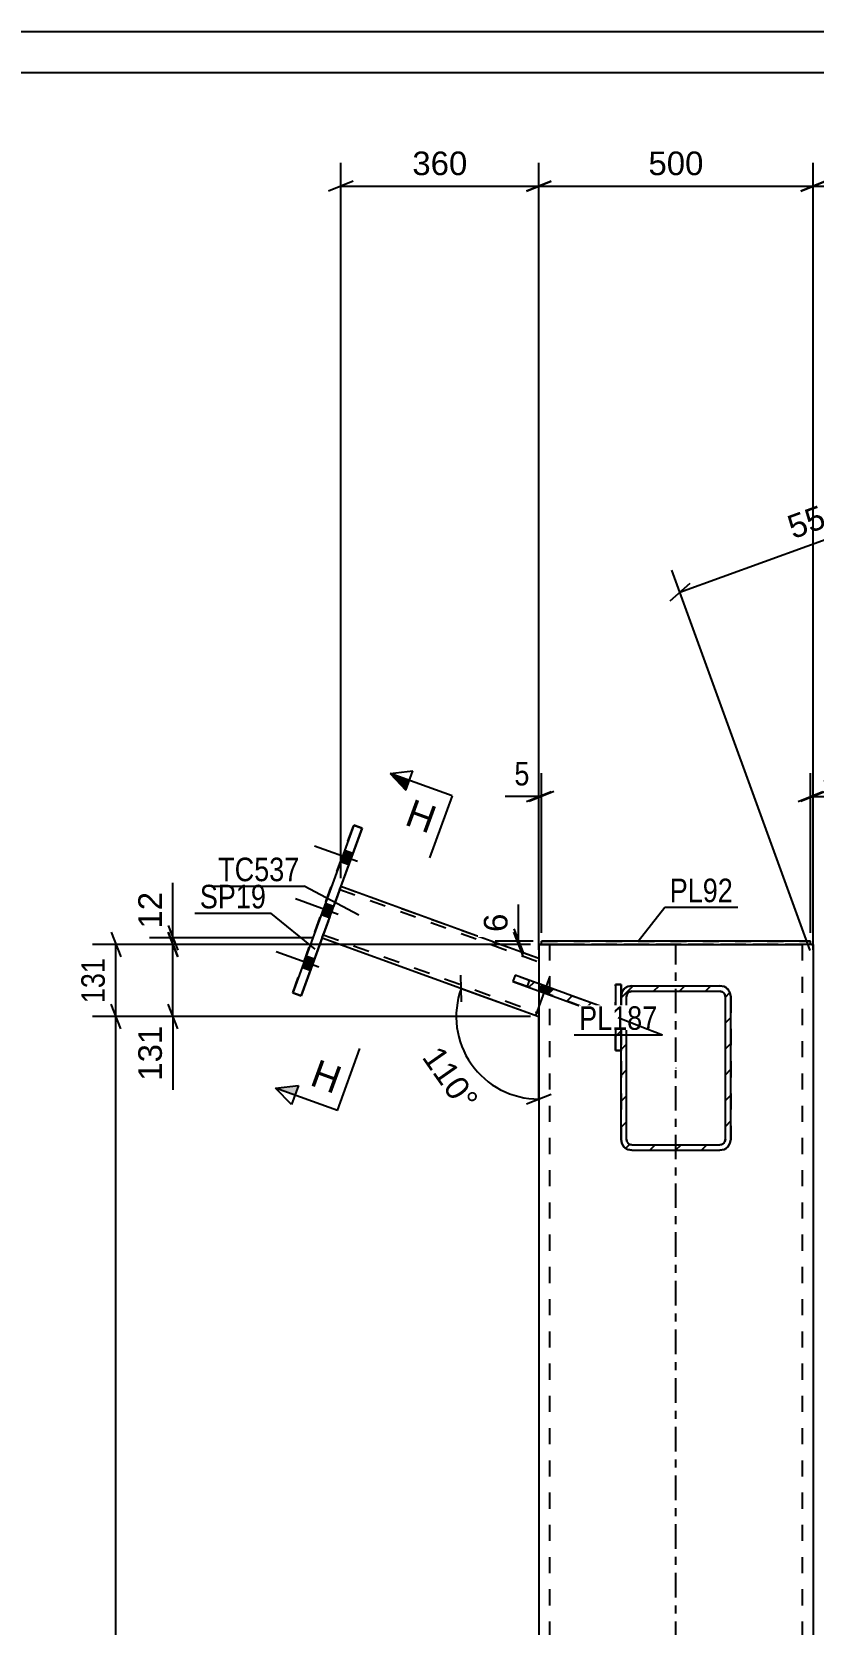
# Model space of a CAD drawing. Header units: millimetres. Extents: x 0 to 841, y 0 to 594.
# Drawn here: x 261.5 to 356.4, y 400.4 to 594 of the extents above; entities that cross this region are included whole.
import ezdxf

# ---------------------------------------------------------------- set-up
doc = ezdxf.new("R2010")
doc.units = ezdxf.units.MM
doc.linetypes.add('DXK_LINE_DOT2', pattern=[3.9198, 1.9599, -1.9599])
doc.linetypes.add('DXK_LINE_DOT3', pattern=[5.9187, 2.979, -0.9799, 0.9799, -0.9799])
doc.styles.add('Arial', font='ARIAL.TTF', dxfattribs={"height": 0.2})
doc.styles.add('Arial Narrow', font='ARIALN.TTF', dxfattribs={"height": 0.2})

# ---------------------------------------------------------------- blocks, each defined once
blk = doc.blocks.new('Unknown-284933746-1132')
at = {"color": 5, "linetype": 'Continuous'}
for p, q in [((841, 594), (0, 594)), ((836, 589), (5, 589))]:
    blk.add_line(p, q, dxfattribs=at)
blk = doc.blocks.new('Bolt-284933746-2727 - 2704')
at = {"linetype": 'Continuous'}
blk.add_hatch(color=1, dxfattribs=at).paths.add_polyline_path([(324.52, 477.73), (323.39, 478.14), (323.12, 477.39), (324.24, 476.98)])
at = {"color": 1, "linetype": 'Continuous'}
for p, q in [((324.41, 479.19), (322.7, 474.49)), ((323.39, 478.14), (323.12, 477.39)), ((324.52, 477.73), (324.24, 476.98))]:
    blk.add_line(p, q, dxfattribs=at)
blk = doc.blocks.new('Part-284933746-2786 - 2704')
at = {"linetype": 'Continuous'}
h = blk.add_hatch(dxfattribs=at)
h.set_pattern_fill('', scale=0.7, style=0, pattern_type=0)
h.set_pattern_definition([(45, (346.281, 477.2108), (-1.57154, 1.57154), [])])
h.paths.add_polyline_path([(346.38, 476.7), (346.28, 477.21), (345.99, 477.64), (345.56, 477.93), (345.05, 478.03), (334.38, 478.03), (333.87, 477.93), (333.44, 477.64), (333.15, 477.21), (333.05, 476.7), (333.05, 459.37), (333.15, 458.86), (333.44, 458.42), (333.87, 458.14), (334.38, 458.03), (345.05, 458.03), (345.56, 458.14), (345.99, 458.42), (346.28, 458.86), (346.38, 459.37)])
h.paths.add_polyline_path([(345.67, 459.11), (345.52, 458.9), (345.3, 458.75), (345.05, 458.7), (334.38, 458.7), (334.13, 458.75), (333.91, 458.9), (333.77, 459.11), (333.72, 459.37), (333.72, 476.7), (333.77, 476.96), (333.91, 477.17), (334.13, 477.32), (334.38, 477.37), (345.05, 477.37), (345.3, 477.32), (345.52, 477.17), (345.67, 476.96), (345.72, 476.7), (345.72, 459.37)])
at = {"color": 7, "linetype": 'DXK_LINE_DOT2'}
for p, q in [((333.05, 476.7), (333.15, 477.21)), ((333.05, 476.7), (333.05, 476.7)), ((333.05, 476.7), (333.05, 459.36)), ((333.77, 476.95), (333.72, 476.7)), ((333.72, 476.7), (333.72, 476.7)), ((333.72, 459.36), (333.72, 476.7)), ((333.87, 477.93), (334.38, 478.03)), ((334.38, 478.03), (345.05, 478.03)), ((334.38, 478.03), (334.38, 478.03)), ((345.05, 478.03), (345.05, 478.03)), ((345.05, 478.03), (345.56, 477.93)), ((345.72, 476.7), (345.67, 476.95)), ((345.72, 476.7), (345.72, 476.7)), ((345.72, 459.36), (345.72, 476.7)), ((346.28, 477.21), (346.38, 476.7)), ((346.38, 476.7), (346.38, 459.36)), ((333.15, 458.86), (333.05, 459.36)), ((333.72, 459.36), (333.72, 459.37)), ((333.72, 459.36), (333.77, 459.11)), ((345.67, 459.11), (345.72, 459.36)), ((345.72, 459.36), (345.72, 459.37)), ((346.38, 459.36), (346.28, 458.86)), ((334.13, 458.75), (334.38, 458.7)), ((334.38, 458.7), (334.38, 458.7)), ((334.38, 458.7), (345.05, 458.7)), ((345.05, 458.7), (345.3, 458.75)), ((345.05, 458.7), (345.05, 458.7))]:
    blk.add_line(p, q, dxfattribs=at)
at = {"color": 2, "linetype": 'Continuous'}
for p, q in [((333.15, 477.21), (333.05, 476.7)), ((333.05, 459.37), (333.05, 476.7)), ((333.72, 476.7), (333.77, 476.96)), ((333.72, 459.37), (333.72, 476.7)), ((334.38, 478.03), (333.87, 477.93)), ((333.91, 477.17), (333.91, 477.17)), ((334.13, 477.32), (334.38, 477.37)), ((334.38, 477.36), (334.13, 477.31)), ((334.38, 478.03), (345.05, 478.03)), ((334.38, 477.36), (334.38, 477.37)), ((334.38, 477.37), (345.05, 477.37)), ((334.38, 477.36), (345.05, 477.36)), ((345.56, 477.93), (345.05, 478.03)), ((345.05, 477.36), (345.05, 477.37)), ((345.05, 477.37), (345.3, 477.32)), ((345.3, 477.31), (345.05, 477.36)), ((345.52, 477.17), (345.52, 477.17)), ((345.67, 476.96), (345.72, 476.7)), ((345.72, 459.37), (345.72, 476.7)), ((346.38, 476.7), (346.28, 477.21)), ((346.38, 459.37), (346.38, 476.7)), ((333.05, 459.37), (333.15, 458.86)), ((333.15, 458.85), (333.15, 458.86)), ((333.77, 459.11), (333.72, 459.37)), ((345.72, 459.37), (345.67, 459.11)), ((346.28, 458.86), (346.38, 459.37)), ((346.28, 458.86), (346.28, 458.85)), ((333.44, 458.42), (333.44, 458.42)), ((333.87, 458.14), (334.38, 458.03)), ((334.38, 458.03), (333.87, 458.13)), ((334.38, 458.7), (334.13, 458.75)), ((334.38, 458.7), (345.05, 458.7)), ((334.38, 458.03), (345.05, 458.03)), ((334.38, 458.03), (334.38, 458.03)), ((334.38, 458.03), (345.05, 458.03)), ((345.3, 458.75), (345.05, 458.7)), ((345.05, 458.03), (345.56, 458.14)), ((345.56, 458.13), (345.05, 458.03)), ((345.05, 458.03), (345.05, 458.03)), ((345.99, 458.42), (345.99, 458.42))]:
    blk.add_line(p, q, dxfattribs=at)
at = {"color": 7, "linetype": 'DXK_LINE_DOT3'}
blk.add_line((339.72, 468.04), (339.72, 468.03), dxfattribs=at)
at = {"color": 7, "linetype": 'DXK_LINE_DOT2'}
for centre, radius, start, end in [((334.38, 476.7), 1.33, 112.5, 157.5), ((345.05, 476.7), 1.33, 22.5, 67.5), ((334.38, 459.36), 0.667, 202.5, 247.5), ((345.05, 459.36), 0.667, 292.5, 337.5)]:
    blk.add_arc(centre, radius, start, end, dxfattribs=at)
at = {"color": 2, "linetype": 'Continuous'}
for centre, radius, start, end in [((334.38, 476.7), 1.33, 112.5, 157.5), ((334.38, 476.7), 0.667, 112.5, 157.5), ((334.38, 476.7), 0.667, 112.5, 157.5), ((345.05, 476.7), 0.667, 22.5, 67.5), ((345.05, 476.7), 0.667, 22.5, 67.5), ((345.05, 476.7), 1.33, 22.5, 67.5), ((334.38, 459.37), 1.33, 202.5, 247.5), ((334.38, 459.36), 1.33, 202.5, 247.5), ((334.38, 459.37), 0.667, 202.5, 247.5), ((345.05, 459.37), 0.667, 292.5, 337.5), ((345.05, 459.37), 1.33, 292.5, 337.5), ((345.05, 459.36), 1.33, 292.5, 337.5)]:
    blk.add_arc(centre, radius, start, end, dxfattribs=at)
blk = doc.blocks.new('Part-284933746-2732 - 2704')
at = {"linetype": 'Continuous'}
h = blk.add_hatch(dxfattribs=at)
h.set_pattern_fill('', scale=0.7, style=0, pattern_type=0)
h.set_pattern_definition([(45, (332.3825, 478.1673), (-1.57154, 1.57154), [])])
h.paths.add_polyline_path([(333.05, 478.17), (332.38, 478.17), (332.38, 470.17), (333.05, 470.17)])
at = {"color": 7, "linetype": 'DXK_LINE_DOT2'}
for p, q in [((332.38, 478.17), (332.38, 478.17)), ((332.38, 478.17), (333.05, 478.17)), ((332.38, 470.17), (332.38, 478.17)), ((333.05, 478.17), (333.05, 470.17)), ((332.38, 470.17), (332.38, 470.17)), ((333.05, 470.17), (333.05, 470.17))]:
    blk.add_line(p, q, dxfattribs=at)
at = {"color": 2, "linetype": 'Continuous'}
for p, q in [((333.05, 478.17), (332.38, 478.17)), ((332.38, 478.17), (332.38, 470.17)), ((333.05, 470.17), (333.05, 478.17)), ((333.05, 470.17), (332.38, 470.17)), ((332.38, 470.17), (333.05, 470.17))]:
    blk.add_line(p, q, dxfattribs=at)
blk = doc.blocks.new('Part-284933746-2733 - 2704')
at = {"linetype": 'Continuous'}
h = blk.add_hatch(dxfattribs=at)
h.set_pattern_fill('', scale=0.7, style=0, pattern_type=0)
h.set_pattern_definition([(45, (320.1851, 479.3077), (-1.57154, 1.57154), [])])
h.paths.add_polyline_path([(332.42, 474.86), (320.19, 479.31), (319.91, 478.56), (332.14, 474.1)])
at = {"color": 2, "linetype": 'Continuous'}
for p, q in [((320.19, 479.31), (319.91, 478.56)), ((319.91, 478.56), (332.14, 474.1)), ((332.42, 474.86), (320.19, 479.31)), ((332.14, 474.1), (332.42, 474.86)), ((332.42, 474.86), (332.42, 474.85)), ((332.14, 474.1), (332.14, 474.1))]:
    blk.add_line(p, q, dxfattribs=at)
at = {"color": 7, "linetype": 'DXK_LINE_DOT2'}
for p, q in [((321.64, 477.93), (319.91, 478.56)), ((321.91, 478.68), (320.19, 479.31)), ((321.91, 478.68), (321.64, 477.93)), ((332.42, 474.85), (321.91, 478.68)), ((332.14, 474.1), (321.64, 477.93)), ((332.42, 474.85), (332.14, 474.1))]:
    blk.add_line(p, q, dxfattribs=at)
blk = doc.blocks.new('Bolt-284933746-2854 - 2704')
at = {"linetype": 'Continuous'}
for points in [[(299.47, 494.47), (298.96, 493.09), (299.97, 492.73), (300.47, 494.1)], [(299.47, 494.47), (298.96, 493.09), (299.97, 492.72), (300.47, 494.1)], [(299.47, 494.47), (298.96, 493.09), (299.97, 492.72), (300.47, 494.1)], [(297.13, 488.05), (296.63, 486.67), (297.63, 486.3), (298.13, 487.68)], [(297.13, 488.04), (296.63, 486.67), (297.63, 486.3), (298.13, 487.68)], [(294.79, 481.63), (294.29, 480.25), (295.29, 479.88), (295.79, 481.26)], [(294.79, 481.62), (294.29, 480.25), (295.29, 479.88), (295.79, 481.26)], [(294.79, 481.62), (294.29, 480.25), (295.29, 479.88), (295.79, 481.26)]]:
    blk.add_hatch(color=1, dxfattribs=at).paths.add_polyline_path(points)
at = {"color": 1, "linetype": 'Continuous'}
for p, q in [((301.03, 493.12), (295.83, 495.01)), ((301.03, 493.12), (295.83, 495.01)), ((301.03, 493.12), (295.83, 495.01)), ((300.47, 494.1), (299.47, 494.47)), ((300.47, 494.1), (299.47, 494.47)), ((300.47, 494.1), (299.47, 494.47)), ((299.97, 492.73), (298.96, 493.09)), ((299.97, 492.72), (298.96, 493.09)), ((299.97, 492.72), (298.96, 493.09)), ((298.7, 486.7), (293.5, 488.59)), ((298.7, 486.69), (293.5, 488.59)), ((298.13, 487.68), (297.13, 488.05)), ((298.13, 487.68), (297.13, 488.04)), ((297.63, 486.3), (296.63, 486.67)), ((297.63, 486.3), (296.63, 486.67)), ((296.36, 480.28), (291.16, 482.17)), ((296.36, 480.27), (291.16, 482.17)), ((296.36, 480.27), (291.16, 482.17)), ((295.29, 479.88), (294.29, 480.25)), ((295.29, 479.88), (294.29, 480.25)), ((295.29, 479.88), (294.29, 480.25)), ((295.79, 481.26), (294.79, 481.63)), ((295.79, 481.26), (294.79, 481.62)), ((295.79, 481.26), (294.79, 481.62))]:
    blk.add_line(p, q, dxfattribs=at)
blk = doc.blocks.new('Part-284933746-2784 - 2704')
at = {"color": 2, "linetype": 'Continuous'}
for p, q in [((356.05, 483.45), (323.38, 483.45)), ((323.38, 483.05), (323.38, 483.45)), ((323.38, 483.05), (324.5, 483.05)), ((356.05, 483.05), (354.93, 483.05)), ((356.05, 483.05), (356.05, 483.45))]:
    blk.add_line(p, q, dxfattribs=at)
at = {"color": 7, "linetype": 'DXK_LINE_DOT2'}
for p, q in [((323.38, 483.44), (356.05, 483.44)), ((323.38, 483.04), (323.38, 483.05)), ((323.38, 483.04), (323.38, 483.05)), ((356.05, 483.04), (323.38, 483.04)), ((354.93, 483.05), (324.5, 483.05)), ((356.05, 483.04), (356.05, 483.05)), ((356.05, 483.05), (356.05, 483.04))]:
    blk.add_line(p, q, dxfattribs=at)
blk = doc.blocks.new('Part-284933746-2830 - 2704')
at = {"color": 7, "linetype": 'DXK_LINE_DOT2'}
for p, q in [((333.15, 477.2), (333.05, 476.69)), ((333.05, 476.69), (333.05, 459.36)), ((333.72, 476.69), (333.77, 476.95)), ((333.72, 476.69), (333.72, 476.69)), ((333.72, 459.36), (333.72, 476.69)), ((334.38, 478.03), (333.87, 477.92)), ((333.91, 477.16), (333.91, 477.16)), ((334.13, 477.31), (334.38, 477.36)), ((334.38, 478.03), (345.05, 478.03)), ((334.38, 478.02), (334.38, 478.03)), ((334.38, 477.36), (334.38, 477.36)), ((334.38, 477.36), (345.05, 477.36)), ((345.05, 478.02), (345.05, 478.03)), ((345.56, 477.92), (345.05, 478.03)), ((345.05, 477.36), (345.05, 477.36)), ((345.05, 477.36), (345.3, 477.31)), ((345.52, 477.16), (345.52, 477.16)), ((345.67, 476.95), (345.72, 476.69)), ((345.72, 476.69), (345.72, 476.69)), ((345.72, 459.36), (345.72, 476.69)), ((346.38, 476.69), (346.28, 477.2)), ((346.38, 476.69), (346.38, 459.36)), ((333.05, 459.36), (333.15, 458.85)), ((333.72, 459.36), (333.72, 459.36)), ((333.77, 459.1), (333.72, 459.36)), ((345.72, 459.36), (345.67, 459.1)), ((345.72, 459.36), (345.72, 459.36)), ((346.28, 458.85), (346.38, 459.36)), ((333.44, 458.42), (333.44, 458.41)), ((333.87, 458.13), (334.38, 458.03)), ((334.38, 458.69), (334.13, 458.74)), ((334.38, 458.69), (334.38, 458.69)), ((334.38, 458.69), (345.05, 458.69)), ((334.38, 458.03), (345.05, 458.03)), ((334.38, 458.02), (334.38, 458.03)), ((345.3, 458.74), (345.05, 458.69)), ((345.05, 458.69), (345.05, 458.69)), ((345.05, 458.03), (345.56, 458.13)), ((345.05, 458.02), (345.05, 458.03)), ((345.99, 458.41), (345.99, 458.42))]:
    blk.add_line(p, q, dxfattribs=at)
at = {"color": 7, "linetype": 'DXK_LINE_DOT3'}
blk.add_line((339.72, 468.03), (339.72, 468.02), dxfattribs=at)
at = {"color": 7, "linetype": 'DXK_LINE_DOT2'}
for centre, radius, start, end in [((334.38, 476.69), 1.33, 112.5, 157.5), ((334.38, 476.69), 0.667, 112.5, 157.5), ((345.05, 476.69), 0.667, 22.5, 67.5), ((345.05, 476.69), 1.33, 22.5, 67.5), ((334.38, 459.36), 1.33, 202.5, 247.5), ((334.38, 459.36), 0.667, 202.5, 247.5), ((345.05, 459.36), 0.667, 292.5, 337.5), ((345.05, 459.36), 1.33, 292.5, 337.5)]:
    blk.add_arc(centre, radius, start, end, dxfattribs=at)
blk = doc.blocks.new('Part-284933746-2847 - 2704')
at = {"color": 2, "linetype": 'Continuous'}
for p, q in [((323.05, 483.05), (323.05, 478.26)), ((323.05, 483.05), (323.25, 483.05)), ((323.25, 483.05), (323.38, 483.05)), ((324.5, 483.05), (324.7, 483.05)), ((324.7, 483.05), (325.72, 483.05)), ((325.72, 483.05), (353.72, 483.05)), ((353.72, 483.05), (354.74, 483.05)), ((354.93, 483.05), (354.74, 483.05)), ((356.18, 483.05), (356.05, 483.05)), ((356.18, 483.05), (356.38, 483.05)), ((356.38, 483.05), (356.38, 232.02)), ((323.05, 477.41), (323.05, 232.02))]:
    blk.add_line(p, q, dxfattribs=at)
at = {"color": 7, "linetype": 'DXK_LINE_DOT2'}
for p, q in [((323.25, 483.04), (323.05, 483.04)), ((323.83, 483.04), (323.25, 483.04)), ((323.38, 483.05), (323.83, 483.05)), ((323.83, 483.05), (324.5, 483.05)), ((324.7, 483.04), (323.83, 483.04)), ((324.38, 483.05), (324.38, 232.02)), ((324.48, 483.05), (324.38, 483.05)), ((324.38, 483.04), (324.48, 483.04)), ((324.77, 483.05), (324.48, 483.05)), ((324.48, 483.04), (324.77, 483.04)), ((325.72, 483.04), (324.7, 483.04)), ((325.21, 483.05), (324.77, 483.05)), ((324.77, 483.04), (325.21, 483.04)), ((325.72, 483.05), (325.21, 483.05)), ((325.21, 483.04), (325.72, 483.04)), ((325.72, 483.05), (353.72, 483.05)), ((325.72, 483.04), (353.72, 483.04)), ((325.72, 483.04), (353.72, 483.04)), ((354.23, 483.05), (353.72, 483.05)), ((353.72, 483.04), (354.23, 483.04)), ((354.74, 483.04), (353.72, 483.04)), ((354.66, 483.05), (354.23, 483.05)), ((354.23, 483.04), (354.66, 483.04)), ((354.95, 483.05), (354.66, 483.05)), ((354.66, 483.04), (354.95, 483.04)), ((355.6, 483.04), (354.74, 483.04)), ((355.6, 483.05), (354.93, 483.05)), ((355.05, 483.05), (354.95, 483.05)), ((354.95, 483.04), (355.05, 483.04)), ((355.05, 483.05), (355.05, 232.02)), ((356.05, 483.05), (355.6, 483.05)), ((356.18, 483.04), (355.6, 483.04)), ((356.38, 483.04), (356.18, 483.04)), ((323.05, 478.26), (323.05, 477.41))]:
    blk.add_line(p, q, dxfattribs=at)
at = {"color": 7, "linetype": 'DXK_LINE_DOT3'}
blk.add_line((339.72, 232.02), (339.72, 483.05), dxfattribs=at)
blk = doc.blocks.new('Part-284933746-2869 - 2704')
at = {"color": 2, "linetype": 'Continuous'}
for p, q in [((300.58, 497.54), (293.17, 477.18)), ((301.59, 497.17), (300.58, 497.54)), ((294.18, 476.81), (301.59, 497.17)), ((301.59, 497.17), (299.02, 490.12)), ((301.58, 497.17), (301.59, 497.17)), ((301.59, 497.17), (301.59, 497.17)), ((296.74, 483.86), (294.18, 476.81)), ((293.17, 477.17), (293.17, 477.18)), ((293.17, 477.17), (293.17, 477.18)), ((293.17, 477.18), (294.18, 476.81)), ((294.18, 476.81), (293.17, 477.17)), ((294.18, 476.81), (294.18, 476.81))]:
    blk.add_line(p, q, dxfattribs=at)
at = {"color": 7, "linetype": 'DXK_LINE_DOT2'}
for p, q in [((293.17, 477.18), (300.58, 497.54)), ((300.58, 497.54), (301.58, 497.17)), ((300.58, 497.54), (300.58, 497.54)), ((299.02, 490.12), (296.74, 483.86))]:
    blk.add_line(p, q, dxfattribs=at)
blk = doc.blocks.new('Part-284933746-2949 - 2704')
at = {"color": 7, "linetype": 'DXK_LINE_DOT2'}
for p, q in [((298.94, 489.9), (298.85, 489.66)), ((298.85, 489.66), (298.94, 489.9)), ((299, 490.07), (298.94, 489.9)), ((298.94, 489.9), (299, 490.07)), ((299.02, 490.12), (299, 490.07)), ((299, 490.07), (299.02, 490.12)), ((299.02, 490.12), (299.02, 490.12)), ((299.02, 490.12), (323.05, 481.38)), ((298.85, 489.66), (296.89, 484.26)), ((298.85, 489.66), (296.91, 484.32)), ((298.84, 489.64), (296.92, 484.35)), ((298.8, 489.52), (296.92, 484.35)), ((298.84, 489.64), (298.8, 489.52)), ((298.84, 489.64), (298.87, 489.72)), ((298.87, 489.72), (298.84, 489.64)), ((298.87, 489.72), (298.88, 489.75)), ((298.88, 489.75), (298.87, 489.72)), ((298.88, 489.75), (298.88, 489.75)), ((298.88, 489.75), (323.05, 480.95)), ((298.88, 489.75), (323.05, 480.95)), ((296.82, 484.08), (296.76, 483.92)), ((296.76, 483.92), (296.82, 484.08)), ((296.82, 484.08), (296.91, 484.32)), ((296.89, 484.26), (296.82, 484.08)), ((296.89, 484.26), (296.88, 484.24)), ((296.88, 484.24), (296.89, 484.26)), ((296.88, 484.24), (296.88, 484.24)), ((296.88, 484.24), (323.05, 474.71)), ((296.88, 484.24), (323.05, 474.71)), ((296.92, 484.35), (296.89, 484.26)), ((296.89, 484.26), (296.92, 484.35)), ((296.76, 483.92), (296.74, 483.86)), ((296.74, 483.86), (296.76, 483.92)), ((296.74, 483.86), (296.74, 483.86)), ((323.05, 481.38), (323.05, 474.28)), ((323.05, 474.28), (323.05, 474.28)), ((323.05, 474.28), (323.05, 474.28))]:
    blk.add_line(p, q, dxfattribs=at)
at = {"color": 2, "linetype": 'Continuous'}
for p, q in [((299.02, 490.12), (323.05, 481.38)), ((296.74, 483.86), (323.05, 474.28)), ((296.74, 483.86), (323.05, 474.28))]:
    blk.add_line(p, q, dxfattribs=at)
blk = doc.blocks.new('StraightDimension-284933746-3205 - 2704')
at = {"color": 7, "linetype": 'Continuous'}
for p, q in [((356.38, 482.38), (356.38, 578.08)), ((472.66, 524.7), (472.66, 578.08)), ((357.88, 575.83), (354.88, 574.63)), ((356.38, 575.23), (472.66, 575.23)), ((471.16, 574.63), (474.16, 575.83))]:
    blk.add_line(p, q, dxfattribs=at)
at = {"color": 0}
blk.add_wipeout([(419.57, 575.98), (419.57, 580.18), (409.47, 580.18), (409.47, 575.98)], dxfattribs=at)
at = {"color": 3, "style": 'Arial'}
blk.add_text('1744', height=2.865, dxfattribs=at).set_placement((410.07, 576.58))
blk = doc.blocks.new('StraightDimension-284933746-3042 - 2704')
at = {"color": 7, "linetype": 'Continuous'}
for p, q in [((390.74, 494.95), (373.92, 541.18)), ((340.19, 525.87), (374.89, 538.5)), ((373.69, 537.42), (376.1, 539.58)), ((356.04, 482.32), (339.21, 528.55)), ((341.39, 526.95), (338.99, 524.79))]:
    blk.add_line(p, q, dxfattribs=at)
at = {"color": 0}
blk.add_wipeout([(360.98, 534.24), (359.55, 538.18), (352.15, 535.49), (353.59, 531.55)], dxfattribs=at)
at = {"color": 3, "style": 'Arial'}
blk.add_text('554', height=2.865, rotation=20.002, dxfattribs=at).set_placement((353.95, 532.31))
blk = doc.blocks.new('StraightDimension-284933746-3150 - 2704')
at = {"color": 7, "linetype": 'Continuous'}
for p, q in [((278.03, 484.55), (279.23, 481.55)), ((322.05, 483.05), (275.78, 483.05)), ((278.63, 474.28), (278.63, 483.05)), ((322.05, 474.28), (275.78, 474.28)), ((279.23, 472.78), (278.03, 475.78))]:
    blk.add_line(p, q, dxfattribs=at)
at = {"color": 0}
blk.add_wipeout([(277.88, 473.76), (273.68, 473.76), (273.68, 465.89), (277.88, 465.89)], dxfattribs=at)
at = {"color": 7, "linetype": 'Continuous'}
blk.add_line((278.63, 474.28), (278.63, 465.36), dxfattribs=at)
blk.add_line((278.63, 474.28), (278.63, 465.36), dxfattribs=at)
at = {"color": 3, "style": 'Arial'}
blk.add_text('131', height=2.865, rotation=90.0002, dxfattribs=at).set_placement((277.28, 466.49))
blk = doc.blocks.new('StraightDimension-284933746-3158 - 2704')
at = {"color": 7, "linetype": 'Continuous'}
for p, q in [((278.03, 485.36), (279.23, 482.36)), ((279.23, 481.55), (278.03, 484.55)), ((295.74, 483.86), (275.78, 483.86)), ((322.05, 483.05), (275.78, 483.05)), ((278.63, 483.05), (278.63, 483.86))]:
    blk.add_line(p, q, dxfattribs=at)
at = {"color": 0}
blk.add_wipeout([(277.88, 490.03), (273.68, 490.03), (273.68, 484.38), (277.88, 484.38)], dxfattribs=at)
at = {"color": 7, "linetype": 'Continuous'}
blk.add_line((278.63, 483.86), (278.63, 490.56), dxfattribs=at)
blk.add_line((278.63, 483.86), (278.63, 490.56), dxfattribs=at)
at = {"color": 3, "style": 'Arial'}
blk.add_text('12', height=2.865, rotation=90.0002, dxfattribs=at).set_placement((277.28, 484.98))
blk = doc.blocks.new('StraightDimension-284933746-3191 - 2704')
at = {"color": 7, "linetype": 'Continuous'}
for p, q in [((323.05, 482.38), (323.05, 578.08)), ((356.38, 482.38), (356.38, 578.08)), ((324.55, 575.83), (321.55, 574.63)), ((323.05, 575.23), (356.38, 575.23)), ((354.88, 574.63), (357.88, 575.83))]:
    blk.add_line(p, q, dxfattribs=at)
at = {"color": 0}
blk.add_wipeout([(343.65, 575.98), (343.65, 580.18), (335.78, 580.18), (335.78, 575.98)], dxfattribs=at)
at = {"color": 3, "style": 'Arial'}
blk.add_text('500', height=2.865, dxfattribs=at).set_placement((336.38, 576.58))
blk = doc.blocks.new('StraightDimension-284933746-3217 - 2704')
at = {"color": 7, "linetype": 'Continuous'}
for p, q in [((299.02, 491.12), (299.02, 578.08)), ((323.05, 482.38), (323.05, 578.08)), ((300.52, 575.83), (297.52, 574.63)), ((299.02, 575.23), (323.05, 575.23)), ((321.55, 574.63), (324.55, 575.83))]:
    blk.add_line(p, q, dxfattribs=at)
at = {"color": 0}
blk.add_wipeout([(314.97, 575.98), (314.97, 580.18), (307.1, 580.18), (307.1, 575.98)], dxfattribs=at)
at = {"color": 3, "style": 'Arial'}
blk.add_text('360', height=2.865, dxfattribs=at).set_placement((307.7, 576.58))
blk = doc.blocks.new('StraightDimension-284933746-3230 - 2704')
at = {"color": 7, "linetype": 'Continuous'}
for p, q in [((356.05, 484.45), (356.05, 503.88)), ((356.38, 484.05), (356.38, 503.88)), ((354.55, 500.43), (357.55, 501.63)), ((357.88, 501.63), (354.88, 500.43)), ((356.05, 501.03), (356.38, 501.03))]:
    blk.add_line(p, q, dxfattribs=at)
at = {"color": 0}
blk.add_wipeout([(359.94, 501.78), (359.94, 505.98), (356.91, 505.98), (356.91, 501.78)], dxfattribs=at)
at = {"color": 7, "linetype": 'Continuous'}
blk.add_line((356.38, 501.03), (360.46, 501.03), dxfattribs=at)
blk.add_line((356.38, 501.03), (360.46, 501.03), dxfattribs=at)
at = {"color": 3, "style": 'Arial Narrow'}
blk.add_text('5', height=2.86, dxfattribs=at).set_placement((357.51, 502.38))
blk = doc.blocks.new('AngleDimension-284933746-3294 - 2704')
at = {"color": 7, "linetype": 'Continuous'}
for p, q in [((313.68, 476.09), (313.58, 479.32)), ((313.63, 477.71), (323.05, 474.28)), ((323.05, 464.26), (323.05, 474.28)), ((323.05, 473.28), (323.05, 464.26)), ((321.55, 463.66), (324.55, 464.86))]:
    blk.add_line(p, q, dxfattribs=at)
blk.add_arc((323.05, 474.28), 10.02, 160.0005, 270, dxfattribs=at)
at = {"color": 0}
blk.add_wipeout([(313.38, 461.73), (316.82, 464.14), (311.39, 471.89), (307.94, 469.49)], dxfattribs=at)
at = {"color": 3, "style": 'Arial'}
blk.add_text('110°', height=2.865, rotation=-54.9982, dxfattribs=at).set_placement((308.78, 469.34))
blk = doc.blocks.new('StraightDimension-284933746-3298 - 2704')
at = {"color": 7, "linetype": 'Continuous'}
for p, q in [((320.01, 484.95), (321.21, 481.95)), ((321.21, 481.55), (320.01, 484.55)), ((322.38, 483.45), (317.76, 483.45)), ((322.05, 483.05), (317.76, 483.05)), ((320.61, 483.05), (320.61, 483.45))]:
    blk.add_line(p, q, dxfattribs=at)
at = {"color": 0}
blk.add_wipeout([(319.86, 487.4), (315.66, 487.4), (315.66, 483.97), (319.86, 483.97)], dxfattribs=at)
at = {"color": 7, "linetype": 'Continuous'}
blk.add_line((320.61, 483.45), (320.61, 487.92), dxfattribs=at)
blk.add_line((320.61, 483.45), (320.61, 487.92), dxfattribs=at)
at = {"color": 3, "style": 'Arial'}
blk.add_text('6', height=2.87, rotation=90.0002, dxfattribs=at).set_placement((319.26, 484.57))
blk = doc.blocks.new('StraightDimension-284933746-3319 - 2704')
at = {"color": 7, "linetype": 'Continuous'}
for p, q in [((271.1, 484.55), (272.3, 481.55)), ((322.05, 483.05), (268.85, 483.05)), ((271.7, 474.28), (271.7, 483.05)), ((322.05, 474.28), (268.85, 474.28)), ((272.3, 472.78), (271.1, 475.78))]:
    blk.add_line(p, q, dxfattribs=at)
at = {"color": 0}
blk.add_wipeout([(270.95, 482.01), (266.75, 482.01), (266.75, 475.32), (270.95, 475.32)], dxfattribs=at)
at = {"color": 3, "style": 'Arial Narrow'}
blk.add_text('131', height=2.863, rotation=90.0002, dxfattribs=at).set_placement((270.35, 475.92))
blk = doc.blocks.new('StraightDimension-284933746-3325 - 2704')
at = {"color": 7, "linetype": 'Continuous'}
for p, q in [((322.05, 474.28), (268.85, 474.28)), ((272.3, 472.78), (271.1, 475.78)), ((271.7, 257.65), (271.7, 474.28))]:
    blk.add_line(p, q, dxfattribs=at)
blk = doc.blocks.new('StraightDimension-284933746-3385 - 2704')
at = {"color": 7, "linetype": 'Continuous'}
for p, q in [((323.05, 484.05), (323.05, 503.88)), ((323.38, 484.45), (323.38, 503.88)), ((321.55, 500.43), (324.55, 501.63)), ((324.88, 501.63), (321.88, 500.43)), ((323.05, 501.03), (323.38, 501.03))]:
    blk.add_line(p, q, dxfattribs=at)
at = {"color": 0}
blk.add_wipeout([(322.52, 501.78), (322.52, 505.98), (319.5, 505.98), (319.5, 501.78)], dxfattribs=at)
at = {"color": 7, "linetype": 'Continuous'}
blk.add_line((323.05, 501.03), (318.97, 501.03), dxfattribs=at)
blk.add_line((323.05, 501.03), (318.97, 501.03), dxfattribs=at)
at = {"color": 3, "style": 'Arial Narrow'}
blk.add_text('5', height=2.86, dxfattribs=at).set_placement((320.1, 502.38))
blk = doc.blocks.new('Mark-284933746-2728 - 2704')
at = {"color": 0}
blk.add_wipeout([(337.47, 472.67), (337.47, 475.67), (327.96, 475.67), (327.96, 472.67)], dxfattribs=at)
blk.add_wipeout([(337.47, 472.67), (337.47, 475.67), (327.96, 475.67), (327.96, 472.67)], dxfattribs=at)
at = {"color": 30, "linetype": 'Continuous'}
for p in [(332.72, 474.17), (327.36, 472.07)]:
    blk.add_line(p, (338.07, 472.07), dxfattribs=at)
at = {"color": 3, "style": 'Arial Narrow'}
blk.add_text('PL187', height=2.863, dxfattribs=at).set_placement((327.96, 472.67))
blk = doc.blocks.new('Mark-284933746-2780 - 2704')
at = {"color": 0}
blk.add_wipeout([(346.64, 488.19), (346.64, 491.19), (338.97, 491.19), (338.97, 488.19)], dxfattribs=at)
blk.add_wipeout([(346.64, 488.19), (346.64, 491.19), (338.97, 491.19), (338.97, 488.19)], dxfattribs=at)
at = {"color": 30, "linetype": 'Continuous'}
for p, q in [((335.14, 483.45), (338.37, 487.59)), ((338.37, 487.59), (347.24, 487.59))]:
    blk.add_line(p, q, dxfattribs=at)
at = {"color": 3, "style": 'Arial Narrow'}
blk.add_text('PL92', height=2.863, dxfattribs=at).set_placement((338.97, 488.19))
blk = doc.blocks.new('SectionMark-284933746-3399 - 2704')
at = {"linetype": 'Continuous'}
blk.add_hatch(color=6, dxfattribs=at).paths.add_polyline_path([(293.87, 465.92), (293.44, 464.75), (291.09, 465.6)])
at = {"color": 6, "linetype": 'Continuous'}
for p, q in [((305.01, 503.84), (307.78, 504.16)), ((291.09, 465.6), (293.87, 465.92)), ((293.01, 463.58), (291.09, 465.6)), ((293.87, 465.92), (293.01, 463.58))]:
    blk.add_line(p, q, dxfattribs=at)
at = {"color": 0, "linetype": 'Continuous'}
for points in [[(309.79, 496.51), (310.99, 499.8), (307.82, 500.95), (306.62, 497.66)], [(298.27, 464.86), (299.46, 468.14), (296.3, 469.3), (295.1, 466.01)]]:
    blk.add_wipeout(points, dxfattribs=at)
at = {"linetype": 'Continuous'}
blk.add_hatch(color=6, dxfattribs=at).paths.add_polyline_path([(307.35, 502.98), (306.93, 501.81), (305.01, 503.84)])
at = {"color": 6, "linetype": 'Continuous'}
for p, q in [((312.52, 501.1), (305.01, 503.84)), ((305.01, 503.84), (306.93, 501.81)), ((306.93, 501.81), (307.78, 504.16)), ((312.52, 501.1), (309.79, 493.58)), ((298.61, 462.87), (301.34, 470.39)), ((298.61, 462.87), (291.09, 465.6))]:
    blk.add_line(p, q, dxfattribs=at)
at = {"color": 3, "linetype": 'Continuous', "style": 'Arial'}
for p in [(306.62, 497.66), (295.1, 466.01)]:
    blk.add_text('H', height=3.34, rotation=-20.002, dxfattribs=at).set_placement(p)
blk = doc.blocks.new('Mark-284933746-2865 - 2704')
at = {"color": 0}
blk.add_wipeout([(289.93, 487.44), (289.93, 490.44), (281.89, 490.44), (281.89, 487.44)], dxfattribs=at)
blk.add_wipeout([(289.93, 487.44), (289.93, 490.44), (281.89, 490.44), (281.89, 487.44)], dxfattribs=at)
at = {"color": 30, "linetype": 'Continuous'}
for p in [(281.29, 486.84), (295.9, 482.47)]:
    blk.add_line(p, (290.53, 486.84), dxfattribs=at)
at = {"color": 3, "style": 'Arial Narrow'}
blk.add_text('SP19', height=2.863, dxfattribs=at).set_placement((281.89, 487.44))
blk = doc.blocks.new('Mark-284933746-2945 - 2704')
at = {"color": 0}
blk.add_wipeout([(293.98, 490.74), (293.98, 493.74), (284.12, 493.74), (284.12, 490.74)], dxfattribs=at)
blk.add_wipeout([(293.98, 490.74), (293.98, 493.74), (284.12, 493.74), (284.12, 490.74)], dxfattribs=at)
at = {"color": 30, "linetype": 'Continuous'}
for p in [(283.52, 490.14), (301.19, 486.61)]:
    blk.add_line(p, (294.58, 490.14), dxfattribs=at)
at = {"color": 3, "style": 'Arial Narrow'}
blk.add_text('TC537', height=2.863, dxfattribs=at).set_placement((284.12, 490.74))

msp = doc.modelspace()

# ---------------------------------------------------------------- block references
for name in ['Unknown-284933746-1132', 'Part-284933746-2869 - 2704', 'Bolt-284933746-2854 - 2704', 'Part-284933746-2949 - 2704', 'Part-284933746-2847 - 2704', 'Part-284933746-2784 - 2704', 'Part-284933746-2733 - 2704', 'Bolt-284933746-2727 - 2704', 'Part-284933746-2732 - 2704', 'Part-284933746-2786 - 2704', 'Part-284933746-2830 - 2704']:
    msp.add_blockref(name, (0, 0))

# ---------------------------------------------------------------- next in the draw order: block references
for name in ['StraightDimension-284933746-3205 - 2704', 'StraightDimension-284933746-3150 - 2704', 'Mark-284933746-2728 - 2704']:
    msp.add_blockref(name, (0, 0))

# ---------------------------------------------------------------- next in the draw order: block references
for name in ['StraightDimension-284933746-3042 - 2704', 'StraightDimension-284933746-3158 - 2704', 'AngleDimension-284933746-3294 - 2704']:
    msp.add_blockref(name, (0, 0))

# ---------------------------------------------------------------- next in the draw order: block references
msp.add_blockref('StraightDimension-284933746-3191 - 2704', (0, 0))

# ---------------------------------------------------------------- next in the draw order: block references
for name in ['StraightDimension-284933746-3217 - 2704', 'StraightDimension-284933746-3230 - 2704', 'Mark-284933746-2780 - 2704']:
    msp.add_blockref(name, (0, 0))

# ---------------------------------------------------------------- next in the draw order: block references
msp.add_blockref('StraightDimension-284933746-3298 - 2704', (0, 0))

# ---------------------------------------------------------------- next in the draw order: block references
msp.add_blockref('StraightDimension-284933746-3319 - 2704', (0, 0))

# ---------------------------------------------------------------- next in the draw order: block references
for name in ['StraightDimension-284933746-3385 - 2704', 'StraightDimension-284933746-3325 - 2704']:
    msp.add_blockref(name, (0, 0))

# ---------------------------------------------------------------- next in the draw order: block references
msp.add_blockref('SectionMark-284933746-3399 - 2704', (0, 0))

# ---------------------------------------------------------------- next in the draw order: block references
msp.add_blockref('Mark-284933746-2865 - 2704', (0, 0))

# ---------------------------------------------------------------- next in the draw order: block references
msp.add_blockref('Mark-284933746-2945 - 2704', (0, 0))

doc.saveas('drawing.dxf')
